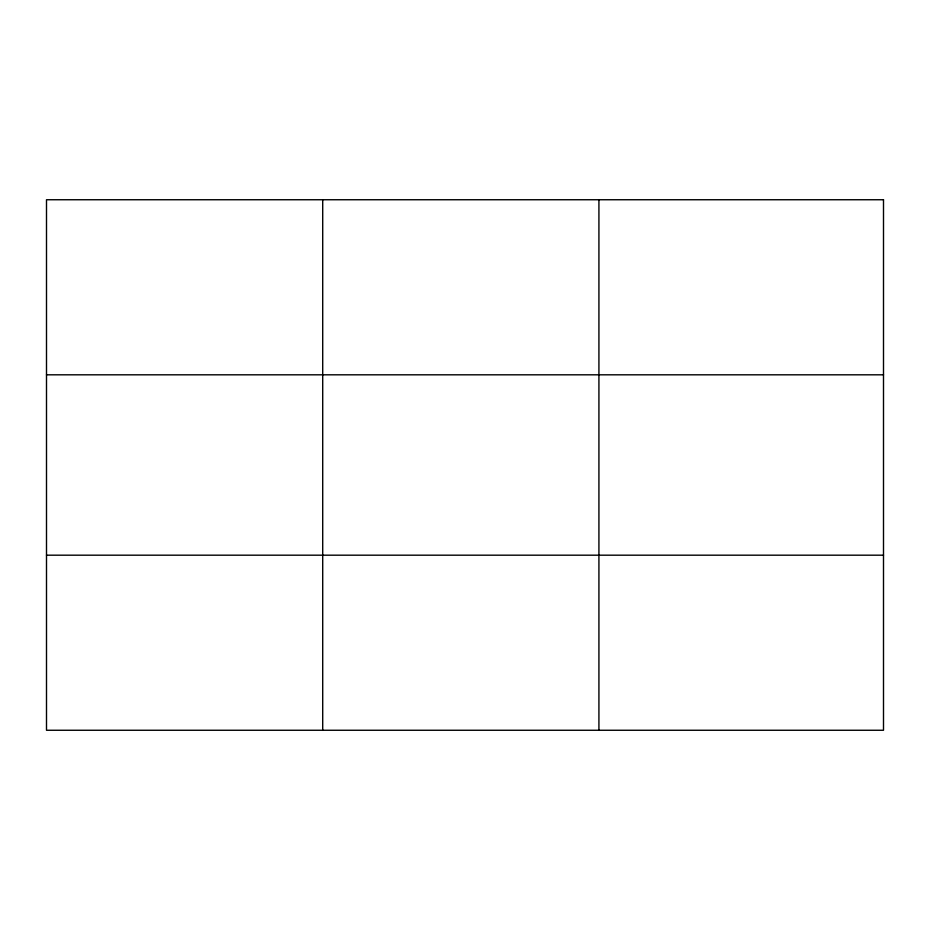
<?xml version="1.0" encoding="UTF-8"?>
<svg xmlns="http://www.w3.org/2000/svg" width="930" height="930" viewBox="0 0 930 930"><rect width="100%" height="100%" fill="white"/><g stroke="black" fill="none" stroke-linecap="round" stroke-linejoin="round"><path stroke-width="1.4" d="M322.71 199.741L322.71 730.259M598.92 199.741L598.92 730.259M46.5 374.813L883.5 374.813M46.5 555.187L883.5 555.187M883.5 199.741L883.5 730.259L46.5 730.259L46.5 199.741L883.5 199.741"/></g></svg>
